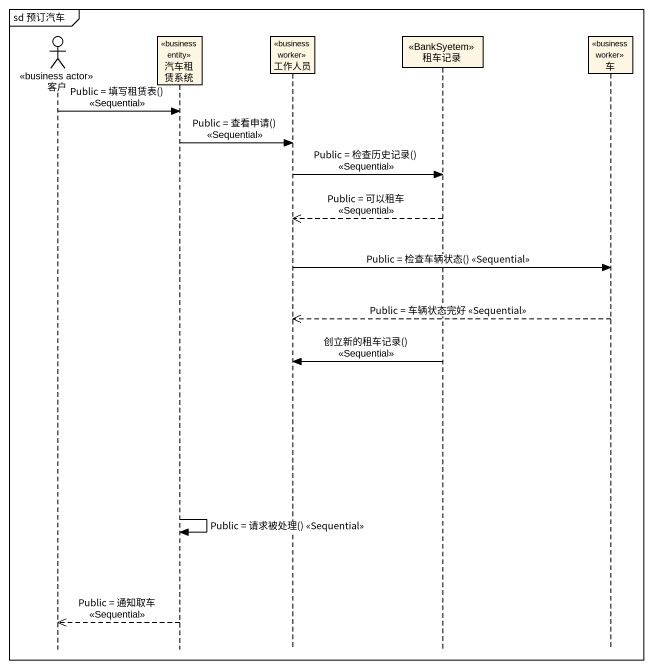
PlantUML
@startuml
mainframe sd 预订汽车
hide footbox
actor 客户 <<business actor>>
participant 汽车租赁系统 <<business entity>>
participant 工作人员 <<business worker>>
participant 租车记录 <<BankSyetem>>
participant 车 <<business worker>>

客户 -> 汽车租赁系统 : Public = 填写租赁表() <<Sequential>>
汽车租赁系统 -> 工作人员 : Public = 查看申请() <<Sequential>>
工作人员 -> 租车记录 : Public = 检查历史记录() <<Sequential>>
租车记录 -->> 工作人员 : Public = 可以租车 <<Sequential>>
工作人员 -> 车 : Public = 检查车辆状态() <<Sequential>>
车 -->> 工作人员 : Public = 车辆状态完好 <<Sequential>>
租车记录 -> 工作人员 : 创立新的租车记录() <<Sequential>>
汽车租赁系统 -> 汽车租赁系统 : Public = 请求被处理() <<Sequential>>
汽车租赁系统 -->> 客户 : Public = 通知取车 <<Sequential>>
@enduml
